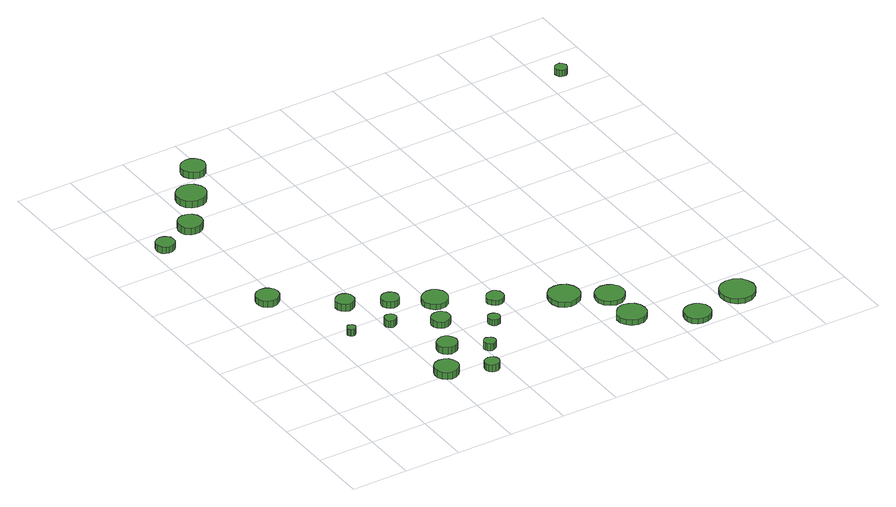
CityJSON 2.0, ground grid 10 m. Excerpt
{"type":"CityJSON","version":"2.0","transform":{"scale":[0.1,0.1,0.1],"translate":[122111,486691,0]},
"CityObjects":{
"tree1":{"type":"SolitaryVegetationObject","attributes":{"function":"something"},"geometry":[{"type":"MultiSurface","lod":"1","boundaries":[[[0,1,2,3,4,5,6,7,8,9,10,11,12,13,14]],[[15,16,17,18,19,20,21,22,23,24,25,26,27,28,29]],[[0,29,28,1]],[[1,28,27,2]],[[2,27,26,3]],[[3,26,25,4]],[[4,25,24,5]],[[5,24,23,6]],[[6,23,22,7]],[[7,22,21,8]],[[8,21,20,9]],[[9,20,19,10]],[[10,19,18,11]],[[11,18,17,12]],[[12,17,16,13]],[[13,16,15,14]],[[14,15,29,0]]]}]},
"tree2":{"type":"SolitaryVegetationObject","attributes":{"function":"something"},"geometry":[{"type":"MultiSurface","lod":"1","boundaries":[[[30,31,32,33,34,35,36,37,38,39,40,41,42,43,44]],[[45,46,47,48,49,50,51,52,53,54,55,56,57,58,59]],[[30,59,58,31]],[[31,58,57,32]],[[32,57,56,33]],[[33,56,55,34]],[[34,55,54,35]],[[35,54,53,36]],[[36,53,52,37]],[[37,52,51,38]],[[38,51,50,39]],[[39,50,49,40]],[[40,49,48,41]],[[41,48,47,42]],[[42,47,46,43]],[[43,46,45,44]],[[44,45,59,30]]]}]},
"tree3":{"type":"SolitaryVegetationObject","attributes":{"function":"something"},"geometry":[{"type":"MultiSurface","lod":"1","boundaries":[[[60,61,62,63,64,65,66,67,68,69,70,71,72,73,74]],[[75,76,77,78,79,80,81,82,83,84,85,86,87,88,89]],[[60,89,88,61]],[[61,88,87,62]],[[62,87,86,63]],[[63,86,85,64]],[[64,85,84,65]],[[65,84,83,66]],[[66,83,82,67]],[[67,82,81,68]],[[68,81,80,69]],[[69,80,79,70]],[[70,79,78,71]],[[71,78,77,72]],[[72,77,76,73]],[[73,76,75,74]],[[74,75,89,60]]]}]},
"tree4":{"type":"SolitaryVegetationObject","attributes":{"function":"something"},"geometry":[{"type":"MultiSurface","lod":"1","boundaries":[[[90,91,92,93,94,95,96,97,98,99,100,101,102,103,104]],[[105,106,107,108,109,110,111,112,113,114,115,116,117,118,119]],[[90,119,118,91]],[[91,118,117,92]],[[92,117,116,93]],[[93,116,115,94]],[[94,115,114,95]],[[95,114,113,96]],[[96,113,112,97]],[[97,112,111,98]],[[98,111,110,99]],[[99,110,109,100]],[[100,109,108,101]],[[101,108,107,102]],[[102,107,106,103]],[[103,106,105,104]],[[104,105,119,90]]]}]},
"tree5":{"type":"SolitaryVegetationObject","attributes":{"function":"something"},"geometry":[{"type":"MultiSurface","lod":"1","boundaries":[[[120,121,122,123,124,125,126,127,128,129,130,131,132,133,134]],[[135,136,137,138,139,140,141,142,143,144,145,146,147,148,149]],[[120,149,148,121]],[[121,148,147,122]],[[122,147,146,123]],[[123,146,145,124]],[[124,145,144,125]],[[125,144,143,126]],[[126,143,142,127]],[[127,142,141,128]],[[128,141,140,129]],[[129,140,139,130]],[[130,139,138,131]],[[131,138,137,132]],[[132,137,136,133]],[[133,136,135,134]],[[134,135,149,120]]]}]},
"tree6":{"type":"SolitaryVegetationObject","attributes":{"function":"something"},"geometry":[{"type":"MultiSurface","lod":"1","boundaries":[[[150,151,152,153,154,155,156,157,158,159,160,161,162,163,164]],[[165,166,167,168,169,170,171,172,173,174,175,176,177,178,179]],[[150,179,178,151]],[[151,178,177,152]],[[152,177,176,153]],[[153,176,175,154]],[[154,175,174,155]],[[155,174,173,156]],[[156,173,172,157]],[[157,172,171,158]],[[158,171,170,159]],[[159,170,169,160]],[[160,169,168,161]],[[161,168,167,162]],[[162,167,166,163]],[[163,166,165,164]],[[164,165,179,150]]]}]},
"tree7":{"type":"SolitaryVegetationObject","attributes":{"function":"something"},"geometry":[{"type":"MultiSurface","lod":"1","boundaries":[[[180,181,182,183,184,185,186,187,188,189,190,191,192,193,194]],[[195,196,197,198,199,200,201,202,203,204,205,206,207,208,209]],[[180,209,208,181]],[[181,208,207,182]],[[182,207,206,183]],[[183,206,205,184]],[[184,205,204,185]],[[185,204,203,186]],[[186,203,202,187]],[[187,202,201,188]],[[188,201,200,189]],[[189,200,199,190]],[[190,199,198,191]],[[191,198,197,192]],[[192,197,196,193]],[[193,196,195,194]],[[194,195,209,180]]]}]},
"tree8":{"type":"SolitaryVegetationObject","attributes":{"function":"something"},"geometry":[{"type":"MultiSurface","lod":"1","boundaries":[[[210,211,212,213,214,215,216,217,218,219,220,221,222,223,224]],[[225,226,227,228,229,230,231,232,233,234,235,236,237,238,239]],[[210,239,238,211]],[[211,238,237,212]],[[212,237,236,213]],[[213,236,235,214]],[[214,235,234,215]],[[215,234,233,216]],[[216,233,232,217]],[[217,232,231,218]],[[218,231,230,219]],[[219,230,229,220]],[[220,229,228,221]],[[221,228,227,222]],[[222,227,226,223]],[[223,226,225,224]],[[224,225,239,210]]]}]},
"tree9":{"type":"SolitaryVegetationObject","attributes":{"function":"something"},"geometry":[{"type":"MultiSurface","lod":"1","boundaries":[[[240,241,242,243,244,245,246,247,248,249,250,251,252,253,254]],[[255,256,257,258,259,260,261,262,263,264,265,266,267,268,269]],[[240,269,268,241]],[[241,268,267,242]],[[242,267,266,243]],[[243,266,265,244]],[[244,265,264,245]],[[245,264,263,246]],[[246,263,262,247]],[[247,262,261,248]],[[248,261,260,249]],[[249,260,259,250]],[[250,259,258,251]],[[251,258,257,252]],[[252,257,256,253]],[[253,256,255,254]],[[254,255,269,240]]]}]},
"tree10":{"type":"SolitaryVegetationObject","attributes":{"function":"something"},"geometry":[{"type":"MultiSurface","lod":"1","boundaries":[[[270,271,272,273,274,275,276,277,278,279,280,281,282,283,284]],[[285,286,287,288,289,290,291,292,293,294,295,296,297,298,299]],[[270,299,298,271]],[[271,298,297,272]],[[272,297,296,273]],[[273,296,295,274]],[[274,295,294,275]],[[275,294,293,276]],[[276,293,292,277]],[[277,292,291,278]],[[278,291,290,279]],[[279,290,289,280]],[[280,289,288,281]],[[281,288,287,282]],[[282,287,286,283]],[[283,286,285,284]],[[284,285,299,270]]]}]},
"tree11":{"type":"SolitaryVegetationObject","attributes":{"function":"something"},"geometry":[{"type":"MultiSurface","lod":"1","boundaries":[[[300,301,302,303,304,305,306,307,308,309,310,311,312,313,314]],[[315,316,317,318,319,320,321,322,323,324,325,326,327,328,329]],[[300,329,328,301]],[[301,328,327,302]],[[302,327,326,303]],[[303,326,325,304]],[[304,325,324,305]],[[305,324,323,306]],[[306,323,322,307]],[[307,322,321,308]],[[308,321,320,309]],[[309,320,319,310]],[[310,319,318,311]],[[311,318,317,312]],[[312,317,316,313]],[[313,316,315,314]],[[314,315,329,300]]]}]},
"tree12":{"type":"SolitaryVegetationObject","attributes":{"function":"something"},"geometry":[{"type":"MultiSurface","lod":"1","boundaries":[[[330,331,332,333,334,335,336,337,338,339,340,341,342,343,344]],[[345,346,347,348,349,350,351,352,353,354,355,356,357,358,359]],[[330,359,358,331]],[[331,358,357,332]],[[332,357,356,333]],[[333,356,355,334]],[[334,355,354,335]],[[335,354,353,336]],[[336,353,352,337]],[[337,352,351,338]],[[338,351,350,339]],[[339,350,349,340]],[[340,349,348,341]],[[341,348,347,342]],[[342,347,346,343]],[[343,346,345,344]],[[344,345,359,330]]]}]},
"tree13":{"type":"SolitaryVegetationObject","attributes":{"function":"something"},"geometry":[{"type":"MultiSurface","lod":"1","boundaries":[[[360,361,362,363,364,365,366,367,368,369,370,371,372,373,374]],[[375,376,377,378,379,380,381,382,383,384,385,386,387,388,389]],[[360,389,388,361]],[[361,388,387,362]],[[362,387,386,363]],[[363,386,385,364]],[[364,385,384,365]],[[365,384,383,366]],[[366,383,382,367]],[[367,382,381,368]],[[368,381,380,369]],[[369,380,379,370]],[[370,379,378,371]],[[371,378,377,372]],[[372,377,376,373]],[[373,376,375,374]],[[374,375,389,360]]]}]},
"tree14":{"type":"SolitaryVegetationObject","attributes":{"function":"something"},"geometry":[{"type":"MultiSurface","lod":"1","boundaries":[[[390,391,392,393,394,395,396,397,398,399,400,401,402,403,404]],[[405,406,407,408,409,410,411,412,413,414,415,416,417,418,419]],[[390,419,418,391]],[[391,418,417,392]],[[392,417,416,393]],[[393,416,415,394]],[[394,415,414,395]],[[395,414,413,396]],[[396,413,412,397]],[[397,412,411,398]],[[398,411,410,399]],[[399,410,409,400]],[[400,409,408,401]],[[401,408,407,402]],[[402,407,406,403]],[[403,406,405,404]],[[404,405,419,390]]]}]},
"tree15":{"type":"SolitaryVegetationObject","attributes":{"function":"something"},"geometry":[{"type":"MultiSurface","lod":"1","boundaries":[[[420,421,422,423,424,425,426,427,428,429,430,431,432,433,434]],[[435,436,437,438,439,440,441,442,443,444,445,446,447,448,449]],[[420,449,448,421]],[[421,448,447,422]],[[422,447,446,423]],[[423,446,445,424]],[[424,445,444,425]],[[425,444,443,426]],[[426,443,442,427]],[[427,442,441,428]],[[428,441,440,429]],[[429,440,439,430]],[[430,439,438,431]],[[431,438,437,432]],[[432,437,436,433]],[[433,436,435,434]],[[434,435,449,420]]]}]},
"tree16":{"type":"SolitaryVegetationObject","attributes":{"function":"something"},"geometry":[{"type":"MultiSurface","lod":"1","boundaries":[[[450,451,452,453,454,455,456,457,458,459,460,461,462,463,464]],[[465,466,467,468,469,470,471,472,473,474,475,476,477,478,479]],[[450,479,478,451]],[[451,478,477,452]],[[452,477,476,453]],[[453,476,475,454]],[[454,475,474,455]],[[455,474,473,456]],[[456,473,472,457]],[[457,472,471,458]],[[458,471,470,459]],[[459,470,469,460]],[[460,469,468,461]],[[461,468,467,462]],[[462,467,466,463]],[[463,466,465,464]],[[464,465,479,450]]]}]},
"tree17":{"type":"SolitaryVegetationObject","attributes":{"function":"something"},"geometry":[{"type":"MultiSurface","lod":"1","boundaries":[[[480,481,482,483,484,485,486,487,488,489,490,491,492,493,494]],[[495,496,497,498,499,500,501,502,503,504,505,506,507,508,509]],[[480,509,508,481]],[[481,508,507,482]],[[482,507,506,483]],[[483,506,505,484]],[[484,505,504,485]],[[485,504,503,486]],[[486,503,502,487]],[[487,502,501,488]],[[488,501,500,489]],[[489,500,499,490]],[[490,499,498,491]],[[491,498,497,492]],[[492,497,496,493]],[[493,496,495,494]],[[494,495,509,480]]]}]},
"tree18":{"type":"SolitaryVegetationObject","attributes":{"function":"something"},"geometry":[{"type":"MultiSurface","lod":"1","boundaries":[[[510,511,512,513,514,515,516,517,518,519,520,521,522,523,524]],[[525,526,527,528,529,530,531,532,533,534,535,536,537,538,539]],[[510,539,538,511]],[[511,538,537,512]],[[512,537,536,513]],[[513,536,535,514]],[[514,535,534,515]],[[515,534,533,516]],[[516,533,532,517]],[[517,532,531,518]],[[518,531,530,519]],[[519,530,529,520]],[[520,529,528,521]],[[521,528,527,522]],[[522,527,526,523]],[[523,526,525,524]],[[524,525,539,510]]]}]},
"tree19":{"type":"SolitaryVegetationObject","attributes":{"function":"something"},"geometry":[{"type":"MultiSurface","lod":"1","boundaries":[[[540,541,542,543,544,545,546,547,548,549,550,551,552,553,554]],[[555,556,557,558,559,560,561,562,563,564,565,566,567,568,569]],[[540,569,568,541]],[[541,568,567,542]],[[542,567,566,543]],[[543,566,565,544]],[[544,565,564,545]],[[545,564,563,546]],[[546,563,562,547]],[[547,562,561,548]],[[548,561,560,549]],[[549,560,559,550]],[[550,559,558,551]],[[551,558,557,552]],[[552,557,556,553]],[[553,556,555,554]],[[554,555,569,540]]]}]},
"tree20":{"type":"SolitaryVegetationObject","attributes":{"function":"something"},"geometry":[{"type":"MultiSurface","lod":"1","boundaries":[[[570,571,572,573,574,575,576,577,578,579,580,581,582,583,584]],[[585,586,587,588,589,590,591,592,593,594,595,596,597,598,599]],[[570,599,598,571]],[[571,598,597,572]],[[572,597,596,573]],[[573,596,595,574]],[[574,595,594,575]],[[575,594,593,576]],[[576,593,592,577]],[[577,592,591,578]],[[578,591,590,579]],[[579,590,589,580]],[[580,589,588,581]],[[581,588,587,582]],[[582,587,586,583]],[[583,586,585,584]],[[584,585,599,570]]]}]},
"tree21":{"type":"SolitaryVegetationObject","attributes":{"function":"something"},"geometry":[{"type":"MultiSurface","lod":"1","boundaries":[[[600,601,602,603,604,605,606,607,608,609,610,611,612,613,614]],[[615,616,617,618,619,620,621,622,623,624,625,626,627,628,629]],[[600,629,628,601]],[[601,628,627,602]],[[602,627,626,603]],[[603,626,625,604]],[[604,625,624,605]],[[605,624,623,606]],[[606,623,622,607]],[[607,622,621,608]],[[608,621,620,609]],[[609,620,619,610]],[[610,619,618,611]],[[611,618,617,612]],[[612,617,616,613]],[[613,616,615,614]],[[614,615,629,600]]]}]},
"tree22":{"type":"SolitaryVegetationObject","attributes":{"function":"something"},"geometry":[{"type":"MultiSurface","lod":"1","boundaries":[[[630,631,632,633,634,635,636,637,638,639,640,641,642,643,644]],[[645,646,647,648,649,650,651,652,653,654,655,656,657,658,659]],[[630,659,658,631]],[[631,658,657,632]],[[632,657,656,633]],[[633,656,655,634]],[[634,655,654,635]],[[635,654,653,636]],[[636,653,652,637]],[[637,652,651,638]],[[638,651,650,639]],[[639,650,649,640]],[[640,649,648,641]],[[641,648,647,642]],[[642,647,646,643]],[[643,646,645,644]],[[644,645,659,630]]]}]},
"tree23":{"type":"SolitaryVegetationObject","attributes":{"function":"something"},"geometry":[{"type":"MultiSurface","lod":"1","boundaries":[[[660,661,662,663,664,665,666,667,668,669,670,671,672,673,674]],[[675,676,677,678,679,680,681,682,683,684,685,686,687,688,689]],[[660,689,688,661]],[[661,688,687,662]],[[662,687,686,663]],[[663,686,685,664]],[[664,685,684,665]],[[665,684,683,666]],[[666,683,682,667]],[[667,682,681,668]],[[668,681,680,669]],[[669,680,679,670]],[[670,679,678,671]],[[671,678,677,672]],[[672,677,676,673]],[[673,676,675,674]],[[674,675,689,660]]]}]}
},
"vertices":[
[97,434,17],[95,442,17],[90,448,17],[83,452,17],[75,453,17],[67,451,17],[61,445,17],[58,438,17],[58,429,17],[61,422,17],[67,416,17],[75,414,17],[83,415,17],[90,419,17],[95,425,17],[95,425,5],[90,419,5],[83,415,5],[75,414,5],[67,416,5],[61,422,5],[58,429,5],[58,438,5],[61,445,5],[67,451,5],[75,453,5],[83,452,5],[90,448,5],[95,442,5],[97,434,5],
[38,652,17],[37,659,17],[33,664,17],[27,667,17],[20,668,17],[14,666,17],[9,662,17],[6,655,17],[6,649,17],[9,642,17],[14,638,17],[20,636,17],[27,637,17],[33,640,17],[37,645,17],[37,645,5],[33,640,5],[27,637,5],[20,636,5],[14,638,5],[9,642,5],[6,649,5],[6,655,5],[9,662,5],[14,666,5],[20,668,5],[27,667,5],[33,664,5],[37,659,5],[38,652,5],
[148,282,16],[147,285,16],[145,288,16],[142,289,16],[139,290,16],[136,289,16],[134,286,16],[132,283,16],[132,280,16],[134,277,16],[136,275,16],[139,274,16],[142,274,16],[145,276,16],[147,279,16],[147,279,4],[145,276,4],[142,274,4],[139,274,4],[136,275,4],[134,277,4],[132,280,4],[132,283,4],[134,286,4],[136,289,4],[139,290,4],[142,289,4],[145,288,4],[147,285,4],[148,282,4],
[229,104,16],[227,113,16],[222,120,16],[215,124,16],[206,125,16],[198,123,16],[191,117,16],[188,109,16],[188,100,16],[191,92,16],[198,86,16],[206,84,16],[215,85,16],[222,89,16],[227,96,16],[227,96,3],[222,89,3],[215,85,3],[206,84,3],[198,86,3],[191,92,3],[188,100,3],[188,109,3],[191,117,3],[198,123,3],[206,125,3],[215,124,3],[222,120,3],[227,113,3],[229,104,3],
[193,359,14],[192,366,14],[188,372,14],[182,375,14],[176,376,14],[169,373,14],[164,369,14],[161,363,14],[161,356,14],[164,350,14],[169,345,14],[176,343,14],[182,344,14],[188,347,14],[192,353,14],[192,353,1],[188,347,1],[182,344,1],[176,343,1],[169,345,1],[164,350,1],[161,356,1],[161,363,1],[164,369,1],[169,373,1],[176,376,1],[182,375,1],[188,372,1],[192,366,1],[193,359,1],
[220,274,15],[219,278,15],[216,281,15],[213,283,15],[208,284,15],[204,283,15],[201,280,15],[199,276,15],[199,271,15],[201,267,15],[204,265,15],[208,263,15],[213,264,15],[216,266,15],[219,269,15],[219,269,2],[216,266,2],[213,264,2],[208,263,2],[204,265,2],[201,267,2],[199,271,2],[199,276,2],[201,280,2],[204,283,2],[208,284,2],[213,283,2],[216,281,2],[219,278,2],[220,274,2],
[108,681,18],[107,689,18],[101,696,18],[94,700,18],[85,701,18],[77,699,18],[70,693,18],[67,685,18],[67,676,18],[70,668,18],[77,662,18],[85,660,18],[94,661,18],[101,665,18],[107,672,18],[107,672,5],[101,665,5],[94,661,5],[85,660,5],[77,662,5],[70,668,5],[67,676,5],[67,685,5],[70,693,5],[77,699,5],[85,701,5],[94,700,5],[101,696,5],[107,689,5],[108,681,5],
[265,164,15],[263,171,15],[259,177,15],[253,181,15],[246,182,15],[239,179,15],[233,175,15],[230,168,15],[230,161,15],[233,154,15],[239,149,15],[246,147,15],[253,148,15],[259,151,15],[263,157,15],[263,157,2],[259,151,2],[253,148,2],[246,147,2],[239,149,2],[233,154,2],[230,161,2],[230,168,2],[233,175,2],[239,179,2],[246,182,2],[253,181,2],[259,177,2],[263,171,2],[265,164,2],
[291,78,15],[290,84,15],[287,88,15],[282,90,15],[277,91,15],[272,89,15],[268,86,15],[266,81,15],[266,76,15],[268,71,15],[272,67,15],[277,66,15],[282,66,15],[287,69,15],[290,73,15],[290,73,2],[287,69,2],[282,66,2],[277,66,2],[272,67,2],[268,71,2],[266,76,2],[266,81,2],[268,86,2],[272,89,2],[277,91,2],[282,90,2],[287,88,2],[290,84,2],[291,78,2],
[258,327,13],[256,333,13],[253,338,13],[247,341,13],[241,342,13],[235,340,13],[230,336,13],[227,330,13],[227,324,13],[230,318,13],[235,314,13],[241,312,13],[247,312,13],[253,315,13],[256,321,13],[256,321,1],[253,315,1],[247,312,1],[241,312,1],[235,314,1],[230,318,1],[227,324,1],[227,330,1],[230,336,1],[235,340,1],[241,342,1],[247,341,1],[253,338,1],[256,333,1],[258,327,1],
[318,130,15],[317,135,15],[314,138,15],[310,140,15],[306,141,15],[302,140,15],[299,137,15],[297,133,15],[297,128,15],[299,124,15],[302,121,15],[306,120,15],[310,121,15],[314,123,15],[317,126,15],[317,126,2],[314,123,2],[310,121,2],[306,120,2],[302,121,2],[299,124,2],[297,128,2],[297,133,2],[299,137,2],[302,140,2],[306,141,2],[310,140,2],[314,138,2],[317,135,2],[318,130,2],
[296,234,13],[295,241,13],[291,246,13],[285,250,13],[278,250,13],[272,248,13],[267,244,13],[264,238,13],[264,231,13],[267,225,13],[272,220,13],[278,218,13],[285,219,13],[291,222,13],[295,228,13],[295,228,1],[291,222,1],[285,219,1],[278,218,1],[272,220,1],[267,225,1],[264,231,1],[264,238,1],[267,244,1],[272,248,1],[278,250,1],[285,250,1],[291,246,1],[295,241,1],[296,234,1],
[158,747,20],[156,757,20],[149,766,20],[140,771,20],[129,772,20],[119,769,20],[111,762,20],[107,752,20],[107,742,20],[111,732,20],[119,725,20],[129,722,20],[140,723,20],[149,728,20],[156,737,20],[156,737,7],[149,728,7],[140,723,7],[129,722,7],[119,725,7],[111,732,7],[107,742,7],[107,752,7],[111,762,7],[119,769,7],[129,772,7],[140,771,7],[149,766,7],[156,757,7],[158,747,7],
[327,291,11],[325,300,11],[320,307,11],[312,312,11],[302,313,11],[294,310,11],[287,304,11],[283,295,11],[283,286,11],[287,278,11],[294,271,11],[302,268,11],[312,269,11],[320,274,11],[325,282,11],[325,282,1],[320,274,1],[312,269,1],[302,268,1],[294,271,1],[287,278,1],[283,286,1],[283,295,1],[287,304,1],[294,310,1],[302,313,1],[312,312,1],[320,307,1],[325,300,1],[327,291,1],
[364,190,12],[363,195,12],[360,198,12],[356,200,12],[352,201,12],[348,200,12],[345,197,12],[343,192,12],[343,188,12],[345,184,12],[348,181,12],[352,180,12],[356,180,12],[360,182,12],[363,186,12],[363,186,1],[360,182,1],[356,180,1],[352,180,1],[348,181,1],[345,184,1],[343,188,1],[343,192,1],[345,197,1],[348,200,1],[352,201,1],[356,200,1],[360,198,1],[363,195,1],[364,190,1],
[198,811,21],[196,820,21],[191,827,21],[183,831,21],[175,832,21],[166,829,21],[160,824,21],[156,816,21],[156,807,21],[160,799,21],[166,793,21],[175,790,21],[183,791,21],[191,796,21],[196,803,21],[196,803,9],[191,796,9],[183,791,9],[175,790,9],[166,793,9],[160,799,9],[156,807,9],[156,816,9],[160,824,9],[166,829,9],[175,832,9],[183,831,9],[191,827,9],[196,820,9],[198,811,9],
[404,243,10],[403,250,10],[399,255,10],[394,258,10],[387,258,10],[381,256,10],[377,252,10],[374,247,10],[374,240,10],[377,235,10],[381,230,10],[387,228,10],[394,229,10],[399,232,10],[403,237,10],[403,237,1],[399,232,1],[394,229,1],[387,228,1],[381,230,1],[377,235,1],[374,240,1],[374,247,1],[377,252,1],[381,256,1],[387,258,1],[394,258,1],[399,255,1],[403,250,1],[404,243,1],
[513,189,10],[511,200,10],[504,210,10],[494,215,10],[483,216,10],[472,213,10],[464,205,10],[460,195,10],[460,184,10],[464,173,10],[472,166,10],[483,162,10],[494,164,10],[504,169,10],[511,178,10],[511,178,1],[504,169,1],[494,164,1],[483,162,1],[472,166,1],[464,173,1],[460,184,1],[460,195,1],[464,205,1],[472,213,1],[483,216,1],[494,215,1],[504,210,1],[511,200,1],[513,189,1],
[573,84,11],[571,95,11],[565,103,11],[556,108,11],[545,110,11],[535,106,11],[528,99,11],[523,90,11],[523,79,11],[528,70,11],[535,63,11],[545,59,11],[556,60,11],[565,66,11],[571,74,11],[571,74,1],[565,66,1],[556,60,1],[545,59,1],[535,63,1],[528,70,1],[523,79,1],[523,90,1],[528,99,1],[535,106,1],[545,110,1],[556,108,1],[565,103,1],[571,95,1],[573,84,1],
[575,152,9],[573,162,9],[567,171,9],[558,176,9],[547,177,9],[537,174,9],[529,167,9],[525,157,9],[525,147,9],[529,137,9],[537,131,9],[547,127,9],[558,128,9],[567,134,9],[573,142,9],[573,142,1],[567,134,1],[558,128,1],[547,127,1],[537,131,1],[529,137,1],[525,147,1],[525,157,1],[529,167,1],[537,174,1],[547,177,1],[558,176,1],[567,171,1],[573,162,1],[575,152,1],
[662,30,10],[660,40,10],[654,47,10],[646,52,10],[636,53,10],[627,50,10],[620,44,10],[617,35,10],[617,26,10],[620,17,10],[627,11,10],[636,8,10],[646,9,10],[654,13,10],[660,21,10],[660,21,0],[654,13,0],[646,9,0],[636,8,0],[627,11,0],[620,17,0],[617,26,0],[617,35,0],[620,44,0],[627,50,0],[636,53,0],[646,52,0],[654,47,0],[660,40,0],[662,30,0],
[759,52,9],[756,64,9],[749,75,9],[738,81,9],[725,82,9],[713,78,9],[704,70,9],[699,58,9],[699,46,9],[704,34,9],[713,26,9],[725,22,9],[738,23,9],[749,30,9],[756,40,9],[756,40,0],[749,30,0],[738,23,0],[725,22,0],[713,26,0],[704,34,0],[699,46,0],[699,58,0],[704,70,0],[713,78,0],[725,82,0],[738,81,0],[749,75,0],[756,64,0],[759,52,0],
[839,735,23],[838,739,23],[836,742,23],[832,745,23],[828,745,23],[824,744,23],[820,741,23],[818,737,23],[818,732,23],[820,728,23],[824,725,23],[828,724,23],[832,724,23],[836,727,23],[838,730,23],[838,730,11],[836,727,11],[832,724,11],[828,724,11],[824,725,11],[820,728,11],[818,732,11],[818,737,11],[820,741,11],[824,744,11],[828,745,11],[832,745,11],[836,742,11],[838,739,11],[839,735,11]
]}
